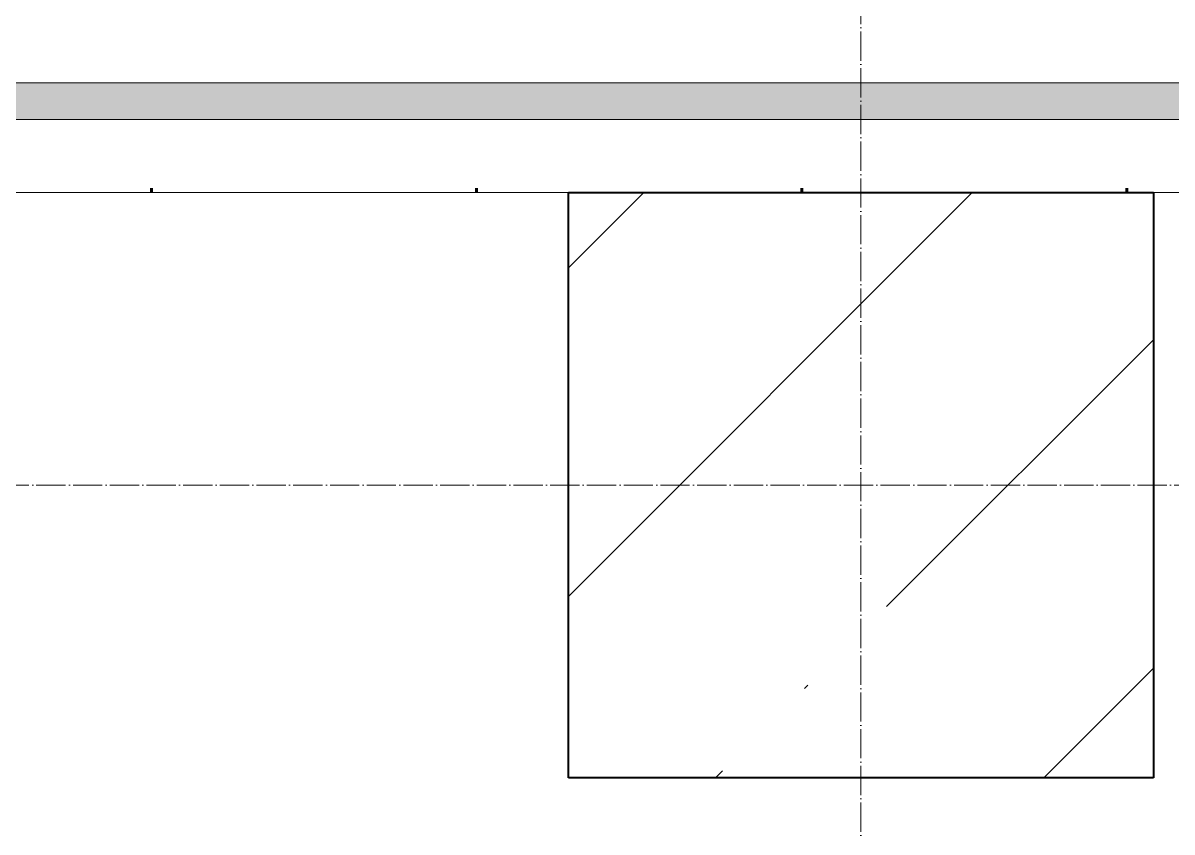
# Model space of a CAD drawing. Header units: millimetres. Extents: x -60946 to 138510, y -262288 to 24501.
# Drawn here: x -14164 to -13378, y -180261 to -179708 of the extents above; entities that cross this region are included whole.
import ezdxf

# ---------------------------------------------------------------- set-up
doc = ezdxf.new("R2010")
doc.units = ezdxf.units.MM
doc.linetypes.add('ADSK_Линия сетки', pattern=[25, 20, -2.5, 0, -2.5])
for name, color, linetype, lineweight in [('2)Тип-5', 1, 'Continuous', 60), ('Несущие колонны', 7, 'Continuous', 18), ('Оси', 7, 'Continuous', 9), ('Стены внутренние', 7, 'Continuous', 18), ('Стены штриховка', 7, 'Continuous', 9)]:
    doc.layers.add(name, color=color, linetype=linetype, lineweight=lineweight)

# ---------------------------------------------------------------- blocks, each defined once
blk = doc.blocks.new('ADSK_КолоннаЖБ_Прямоугольная - 400x400 мм-1807142-Кладочный план 4-го этажа')
at = {"layer": 'Несущие колонны', "lineweight": 40}
for p, q in [((-200, 200), (200, 200)), ((-200, -200), (-200, 200)), ((200, 200), (200, -200)), ((200, -200), (-200, -200))]:
    blk.add_line(p, q, dxfattribs=at)

msp = doc.modelspace()

# ---------------------------------------------------------------- hatches: boundary and pattern name
at = {"layer": '2)Тип-5', "true_color": 0xd50000}
msp.add_hatch(color=12, dxfattribs=at).paths.add_polyline_path([(-12915.6385, -179773.4914), (-12890.6385, -179773.4914), (-12890.6385, -179748.4914), (-16065.6385, -179748.4914), (-16065.6385, -179773.4914), (-12990.6385, -179773.4914)])
h = msp.add_hatch(dxfattribs=at)
h.set_pattern_fill('FP_7', color=12, style=0, pattern_type=2)
h.set_pattern_definition([(0, (9.36, -198628.46), (111.125, 111.125), [55.562, -166.688]), (90, (37.14, -198656.24), (-111.125, 111.125), [55.562, -166.688])])
h.paths.add_polyline_path([(-16065.6385, -179823.4914), (-12990.6385, -179823.4914), (-12990.6385, -179773.4914), (-16090.6385, -179773.4914), (-16090.6385, -179823.4914)])
at = {"layer": 'Несущие колонны', "lineweight": 9}
h = msp.add_hatch(dxfattribs=at)
h.set_pattern_fill('FP_1', color=256, style=0, pattern_type=2)
h.set_pattern_definition([(45, (9.36, -198628.46), (-224.5064, 224.5064), []), (45, (233.87, -198628.46), (-224.5064, 224.5064), [396.875, -79.375, 3.353, -76.022])])
h.paths.add_polyline_path([(-13390.6385, -180223.4914), (-13390.6385, -179823.4914), (-13790.6385, -179823.4914), (-13790.6385, -180223.4914)])

# ---------------------------------------------------------------- linework, layer by layer
for p, q in [((-13390.6385, -179823.4914), (-13790.6385, -179823.4914)), ((-13790.6385, -179823.4914), (-13790.6385, -180223.4914)), ((-13390.6385, -180223.4914), (-13390.6385, -179823.4914)), ((-13790.6385, -180223.4914), (-13390.6385, -180223.4914))]:
    msp.add_line(p, q, dxfattribs=at)
at = {"layer": 'Оси', "linetype": 'ADSK_Линия сетки', "lineweight": 5}
for p, q in [((-13590.6385, -209602.3427), (-13590.6385, -174127.5463)), ((-2488.0423, -180023.4914), (-25230.7352, -180023.4914))]:
    msp.add_line(p, q, dxfattribs=at)
at = {"layer": 'Стены внутренние', "lineweight": 5}
for p, q in [((-12890.6385, -179748.4914), (-16065.6385, -179748.4914)), ((-16190.6385, -179823.4914), (-13015.6385, -179823.4914))]:
    msp.add_line(p, q, dxfattribs=at)
at = {"layer": 'Стены штриховка', "lineweight": 9}
msp.add_line((-12890.6385, -179773.4914), (-16090.6385, -179773.4914), dxfattribs=at)

# ---------------------------------------------------------------- block references
at = {"layer": 'Несущие колонны', "lineweight": 40, "rotation": 89.9999999999999}
msp.add_blockref('ADSK_КолоннаЖБ_Прямоугольная - 400x400 мм-1807142-Кладочный план 4-го этажа', (-13590.6385, -180023.4914), dxfattribs=at)

doc.saveas('drawing.dxf')
